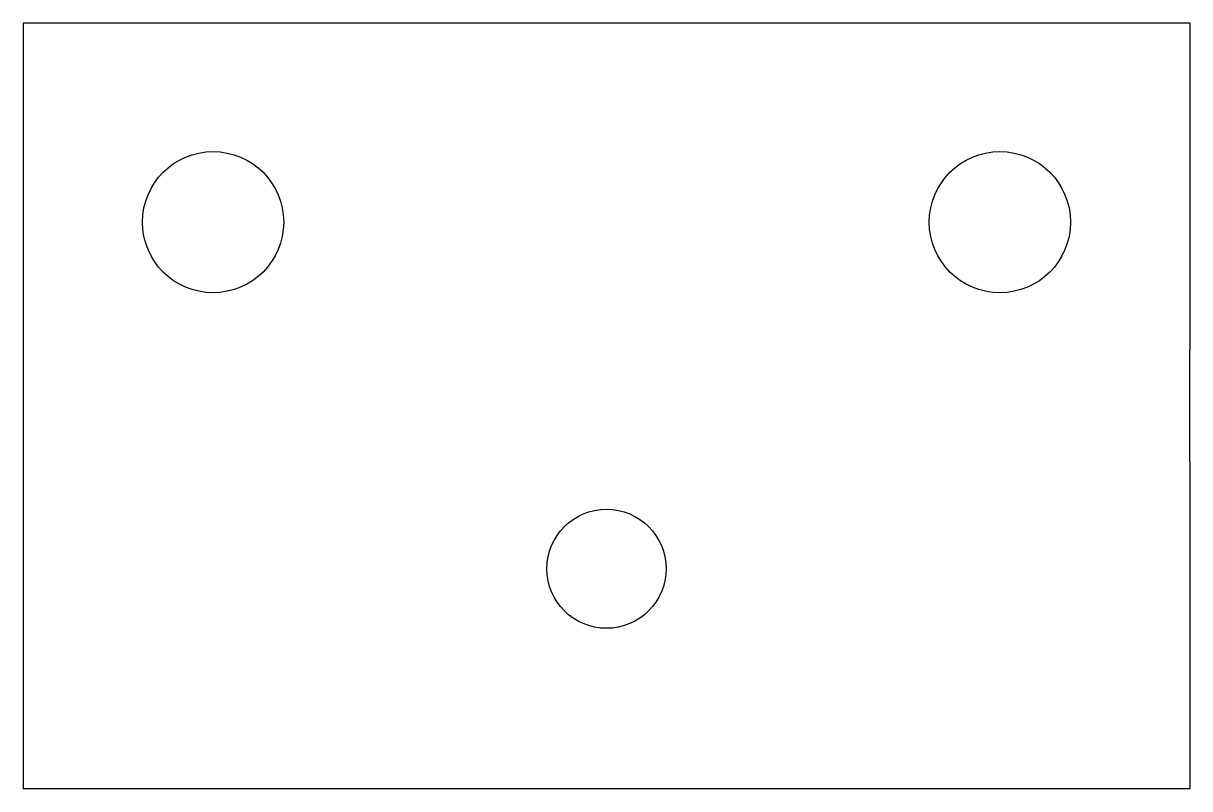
# Model space of a CAD drawing. Header units: millimetres. Extents: x 317.8 to 381.4, y 236.5 to 278.2.
import ezdxf

# ---------------------------------------------------------------- set-up
doc = ezdxf.new("R2010")
doc.units = ezdxf.units.MM
doc.layers.add('CANTONEIRA_TRAVA', color=7, linetype='Continuous')
doc.layers.add('Default', color=7, linetype='Continuous')

# ---------------------------------------------------------------- blocks, each defined once
blk = doc.blocks.new('SE')
at = {"layer": 'CANTONEIRA_TRAVA', "color": 7, "linetype": 'Continuous'}
for p, q in [((381.434, 278.237), (317.824, 278.237)), ((317.824, 278.237), (317.824, 260.412)), ((381.434, 278.237), (381.434, 260.412)), ((317.824, 260.412), (317.824, 254.303)), ((381.434, 254.303), (381.434, 260.412)), ((317.824, 254.303), (317.824, 236.478)), ((381.434, 254.303), (381.434, 236.478)), ((381.434, 236.478), (317.824, 236.478))]:
    blk.add_line(p, q, dxfattribs=at)
for centre, radius in [((328.174, 267.387), 3.85), ((371.084, 267.387), 3.85), ((349.629, 248.478), 3.25)]:
    blk.add_circle(centre, radius, dxfattribs=at)

msp = doc.modelspace()

# ---------------------------------------------------------------- block references
at = {"layer": 'Default'}
msp.add_blockref('SE', (0, 0), dxfattribs=at)

doc.saveas('drawing.dxf')
